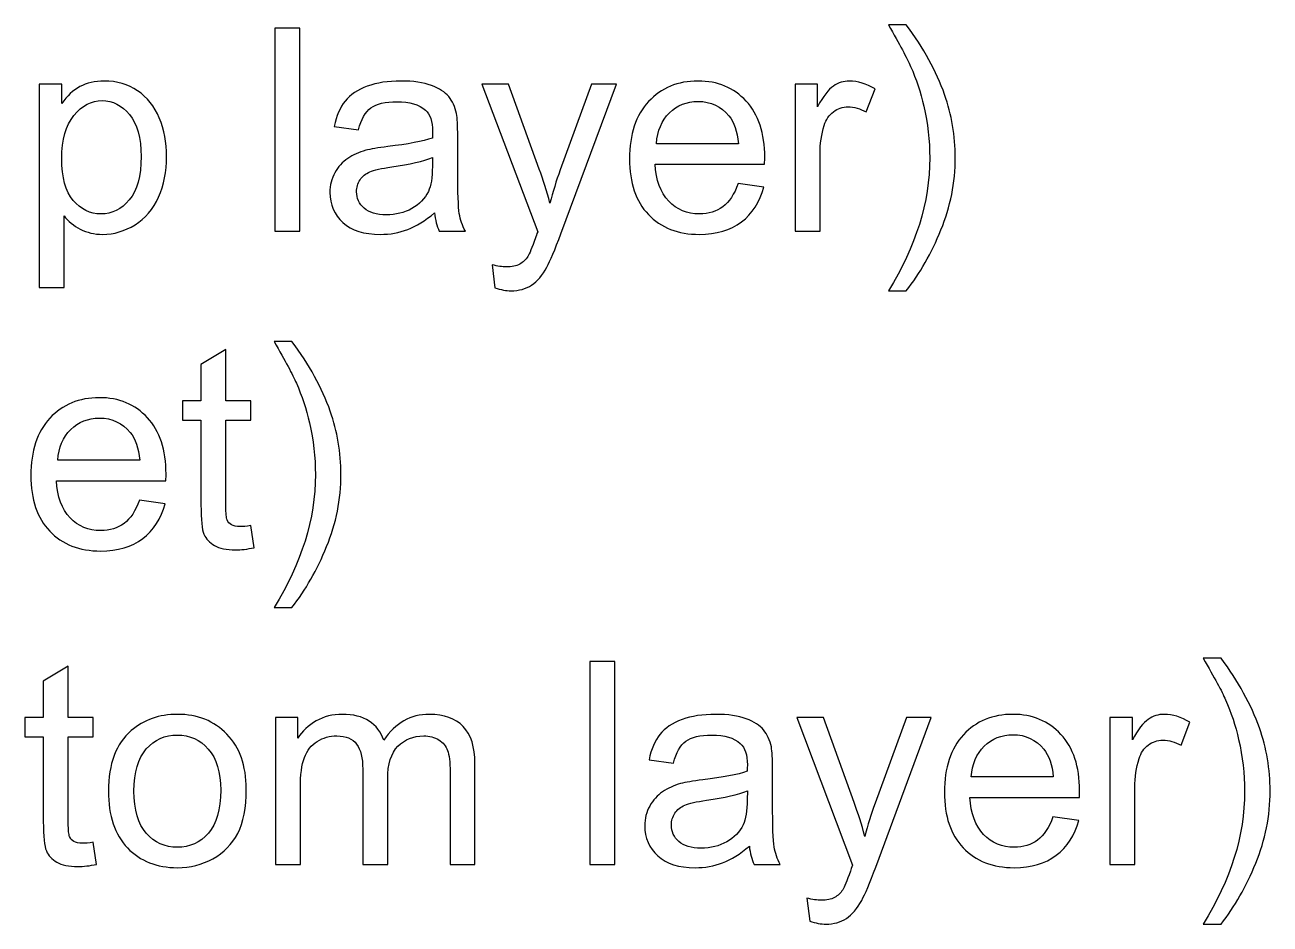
# Model space of a CAD drawing. Header units: millimetres. Extents: x -497 to 493, y -126 to 293.
# Drawn here: x -294.2 to -238.4, y -35 to 5.3 of the extents above; entities that cross this region are included whole.
import ezdxf

# ---------------------------------------------------------------- set-up
doc = ezdxf.new("R2010")
doc.units = ezdxf.units.MM
doc.header["$MEASUREMENT"] = 0
doc.layers.add('Layer 1', color=7, linetype='Continuous')

msp = doc.modelspace()

# ---------------------------------------------------------------- linework, layer by layer
at = {"layer": 'Layer 1'}
for points, knots in [([(-283.0268, -3.9504), (-283.0268, -3.9504), (-283.0268, 5.1428), (-283.0268, 5.1428), (-283.0268, 5.1428), (-283.0268, 5.1428), (-281.9092, 5.1428), (-281.9092, 5.1428), (-281.9092, 5.1428), (-281.9092, 5.1428), (-281.9092, -3.9504), (-281.9092, -3.9504), (-281.9092, -3.9504), (-281.9092, -3.9504), (-283.0268, -3.9504), (-283.0268, -3.9504)], [0, 0, 0, 0, 0.2, 0.2, 0.2, 0.2, 0.4, 0.4, 0.4, 0.4, 0.6, 0.6, 0.6, 0.6, 1, 1, 1, 1]), ([(-254.7376, -6.6174), (-254.7376, -6.6174), (-255.5377, -6.6174), (-255.5377, -6.6174), (-255.5377, -6.6174), (-254.3016, -4.6341), (-253.6835, -2.6486), (-253.6835, -0.6611), (-253.6835, -0.6611), (-253.6835, 0.1157), (-253.7724, 0.8862), (-253.9502, 1.6503), (-253.9502, 1.6503), (-254.0899, 2.2705), (-254.2867, 2.8653), (-254.5386, 3.4368), (-254.5386, 3.4368), (-254.6995, 3.8072), (-255.0339, 4.4274), (-255.5377, 5.2952), (-255.5377, 5.2952), (-255.5377, 5.2952), (-254.7376, 5.2952), (-254.7376, 5.2952), (-254.7376, 5.2952), (-253.9629, 4.258), (-253.3893, 3.2166), (-253.0167, 2.171), (-253.0167, 2.171), (-252.6992, 1.2714), (-252.5405, 0.3295), (-252.5405, -0.6547), (-252.5405, -0.6547), (-252.5405, -1.7702), (-252.7543, -2.8497), (-253.1818, -3.8911), (-253.1818, -3.8911), (-253.6073, -4.9325), (-254.1259, -5.8406), (-254.7376, -6.6174)], [0, 0, 0, 0, 0.0909091, 0.0909091, 0.0909091, 0.0909091, 0.1818182, 0.1818182, 0.1818182, 0.1818182, 0.2727273, 0.2727273, 0.2727273, 0.2727273, 0.3636364, 0.3636364, 0.3636364, 0.3636364, 0.4545455, 0.4545455, 0.4545455, 0.4545455, 0.5454545, 0.5454545, 0.5454545, 0.5454545, 0.6363636, 0.6363636, 0.6363636, 0.6363636, 0.7272727, 0.7272727, 0.7272727, 0.7272727, 0.8181818, 0.8181818, 0.8181818, 0.8181818, 1, 1, 1, 1]), ([(-293.5932, -6.4777), (-293.5932, -6.4777), (-293.5932, 2.6409), (-293.5932, 2.6409), (-293.5932, 2.6409), (-293.5932, 2.6409), (-292.5772, 2.6409), (-292.5772, 2.6409), (-292.5772, 2.6409), (-292.5772, 2.6409), (-292.5772, 1.7752), (-292.5772, 1.7752), (-292.5772, 1.7752), (-292.338, 2.1096), (-292.0671, 2.3615), (-291.7644, 2.5287), (-291.7644, 2.5287), (-291.4638, 2.6959), (-291.0976, 2.7806), (-290.668, 2.7806), (-290.668, 2.7806), (-290.1049, 2.7806), (-289.6096, 2.6367), (-289.1799, 2.3467), (-289.1799, 2.3467), (-288.7503, 2.0588), (-288.4264, 1.6503), (-288.2063, 1.1254), (-288.2063, 1.1254), (-287.9883, 0.5983), (-287.8782, 0.0226), (-287.8782, -0.6061), (-287.8782, -0.6061), (-287.8782, -1.277), (-287.9988, -1.8824), (-288.2401, -2.4222), (-288.2401, -2.4222), (-288.4814, -2.9598), (-288.8328, -3.3725), (-289.2942, -3.6604), (-289.2942, -3.6604), (-289.7536, -3.9462), (-290.2383, -4.0901), (-290.7463, -4.0901), (-290.7463, -4.0901), (-291.1188, -4.0901), (-291.4532, -4.0118), (-291.7475, -3.8551), (-291.7475, -3.8551), (-292.0438, -3.6985), (-292.2851, -3.5017), (-292.4756, -3.2625), (-292.4756, -3.2625), (-292.4756, -3.2625), (-292.4756, -6.4777), (-292.4756, -6.4777), (-292.4756, -6.4777), (-292.4756, -6.4777), (-293.5932, -6.4777), (-293.5932, -6.4777)], [0, 0, 0, 0, 0.0625, 0.0625, 0.0625, 0.0625, 0.125, 0.125, 0.125, 0.125, 0.1875, 0.1875, 0.1875, 0.1875, 0.25, 0.25, 0.25, 0.25, 0.3125, 0.3125, 0.3125, 0.3125, 0.375, 0.375, 0.375, 0.375, 0.4375, 0.4375, 0.4375, 0.4375, 0.5, 0.5, 0.5, 0.5, 0.5625, 0.5625, 0.5625, 0.5625, 0.625, 0.625, 0.625, 0.625, 0.6875, 0.6875, 0.6875, 0.6875, 0.75, 0.75, 0.75, 0.75, 0.8125, 0.8125, 0.8125, 0.8125, 0.875, 0.875, 0.875, 0.875, 1, 1, 1, 1]), ([(-275.8746, -3.1249), (-276.2895, -3.4784), (-276.6895, -3.726), (-277.0726, -3.8721), (-277.0726, -3.8721), (-277.4557, -4.0181), (-277.8664, -4.0901), (-278.3066, -4.0901), (-278.3066, -4.0901), (-279.0305, -4.0901), (-279.5872, -3.9144), (-279.9767, -3.5609), (-279.9767, -3.5609), (-280.3662, -3.2096), (-280.5609, -2.7587), (-280.5609, -2.2105), (-280.5609, -2.2105), (-280.5609, -1.8888), (-280.4868, -1.5945), (-280.3408, -1.3278), (-280.3408, -1.3278), (-280.1926, -1.0611), (-280, -0.8495), (-279.7629, -0.6886), (-279.7629, -0.6886), (-279.5237, -0.5277), (-279.257, -0.405), (-278.9586, -0.3224), (-278.9586, -0.3224), (-278.7384, -0.2653), (-278.4061, -0.2102), (-277.9637, -0.1552), (-277.9637, -0.1552), (-277.062, -0.0494), (-276.3953, 0.0797), (-275.9698, 0.2279), (-275.9698, 0.2279), (-275.9656, 0.3803), (-275.9635, 0.4777), (-275.9635, 0.5179), (-275.9635, 0.5179), (-275.9635, 0.9709), (-276.0693, 1.2905), (-276.281, 1.4767), (-276.281, 1.4767), (-276.5667, 1.7286), (-276.9922, 1.8535), (-277.5552, 1.8535), (-277.5552, 1.8535), (-278.0823, 1.8535), (-278.4717, 1.7604), (-278.7215, 1.5762), (-278.7215, 1.5762), (-278.9734, 1.3921), (-279.1575, 1.0661), (-279.2782, 0.5962), (-279.2782, 0.5962), (-279.2782, 0.5962), (-280.3704, 0.7486), (-280.3704, 0.7486), (-280.3704, 0.7486), (-280.2709, 1.2164), (-280.1079, 1.5953), (-279.8793, 1.8831), (-279.8793, 1.8831), (-279.6507, 2.171), (-279.3205, 2.3911), (-278.8887, 2.5478), (-278.8887, 2.5478), (-278.459, 2.7023), (-277.9574, 2.7806), (-277.3901, 2.7806), (-277.3901, 2.7806), (-276.8271, 2.7806), (-276.3678, 2.715), (-276.0143, 2.5816), (-276.0143, 2.5816), (-275.6629, 2.4483), (-275.4026, 2.2832), (-275.2375, 2.0821), (-275.2375, 2.0821), (-275.0724, 1.881), (-274.956, 1.627), (-274.8882, 1.3201), (-274.8882, 1.3201), (-274.8522, 1.1296), (-274.8332, 0.7867), (-274.8332, 0.2935), (-274.8332, 0.2935), (-274.8332, 0.2935), (-274.8332, -1.1881), (-274.8332, -1.1881), (-274.8332, -1.1881), (-274.8332, -2.2232), (-274.8099, -2.8772), (-274.7633, -3.1545), (-274.7633, -3.1545), (-274.7189, -3.4318), (-274.6258, -3.6964), (-274.4903, -3.9504), (-274.4903, -3.9504), (-274.4903, -3.9504), (-275.6587, -3.9504), (-275.6587, -3.9504), (-275.6587, -3.9504), (-275.7709, -3.7154), (-275.8428, -3.4403), (-275.8746, -3.1249)], [0, 0, 0, 0, 0.0357143, 0.0357143, 0.0357143, 0.0357143, 0.0714286, 0.0714286, 0.0714286, 0.0714286, 0.1071429, 0.1071429, 0.1071429, 0.1071429, 0.1428571, 0.1428571, 0.1428571, 0.1428571, 0.1785714, 0.1785714, 0.1785714, 0.1785714, 0.2142857, 0.2142857, 0.2142857, 0.2142857, 0.25, 0.25, 0.25, 0.25, 0.2857143, 0.2857143, 0.2857143, 0.2857143, 0.3214286, 0.3214286, 0.3214286, 0.3214286, 0.3571429, 0.3571429, 0.3571429, 0.3571429, 0.3928571, 0.3928571, 0.3928571, 0.3928571, 0.4285714, 0.4285714, 0.4285714, 0.4285714, 0.4642857, 0.4642857, 0.4642857, 0.4642857, 0.5, 0.5, 0.5, 0.5, 0.5357143, 0.5357143, 0.5357143, 0.5357143, 0.5714286, 0.5714286, 0.5714286, 0.5714286, 0.6071429, 0.6071429, 0.6071429, 0.6071429, 0.6428571, 0.6428571, 0.6428571, 0.6428571, 0.6785714, 0.6785714, 0.6785714, 0.6785714, 0.7142857, 0.7142857, 0.7142857, 0.7142857, 0.75, 0.75, 0.75, 0.75, 0.7857143, 0.7857143, 0.7857143, 0.7857143, 0.8214286, 0.8214286, 0.8214286, 0.8214286, 0.8571429, 0.8571429, 0.8571429, 0.8571429, 0.8928571, 0.8928571, 0.8928571, 0.8928571, 0.9285714, 0.9285714, 0.9285714, 0.9285714, 1, 1, 1, 1]), ([(-273.1674, -6.4841), (-273.1674, -6.4841), (-273.2944, -5.4511), (-273.2944, -5.4511), (-273.2944, -5.4511), (-273.0489, -5.5167), (-272.8372, -5.5506), (-272.6552, -5.5506), (-272.6552, -5.5506), (-272.4054, -5.5506), (-272.2064, -5.5083), (-272.0583, -5.4257), (-272.0583, -5.4257), (-271.908, -5.3432), (-271.7852, -5.2268), (-271.69, -5.0786), (-271.69, -5.0786), (-271.6201, -4.9664), (-271.5058, -4.6891), (-271.3492, -4.2446), (-271.3492, -4.2446), (-271.328, -4.1832), (-271.2963, -4.0922), (-271.2497, -3.9716), (-271.2497, -3.9716), (-271.2497, -3.9716), (-273.7516, 2.6409), (-273.7516, 2.6409), (-273.7516, 2.6409), (-273.7516, 2.6409), (-272.5578, 2.6409), (-272.5578, 2.6409), (-272.5578, 2.6409), (-272.5578, 2.6409), (-271.182, -1.1649), (-271.182, -1.1649), (-271.182, -1.1649), (-271.002, -1.6453), (-270.8433, -2.1533), (-270.7015, -2.6867), (-270.7015, -2.6867), (-270.5724, -2.1851), (-270.42, -1.6898), (-270.2422, -1.203), (-270.2422, -1.203), (-270.2422, -1.203), (-268.8367, 2.6409), (-268.8367, 2.6409), (-268.8367, 2.6409), (-268.8367, 2.6409), (-267.7212, 2.6409), (-267.7212, 2.6409), (-267.7212, 2.6409), (-267.7212, 2.6409), (-270.2125, -4.0647), (-270.2125, -4.0647), (-270.2125, -4.0647), (-270.4813, -4.7865), (-270.6909, -5.2818), (-270.8412, -5.5548), (-270.8412, -5.5548), (-271.0401, -5.921), (-271.2687, -6.1898), (-271.5249, -6.3613), (-271.5249, -6.3613), (-271.7831, -6.5327), (-272.09, -6.6174), (-272.4456, -6.6174), (-272.4456, -6.6174), (-272.6615, -6.6174), (-272.9028, -6.573), (-273.1674, -6.4841)], [0, 0, 0, 0, 0.0526316, 0.0526316, 0.0526316, 0.0526316, 0.1052632, 0.1052632, 0.1052632, 0.1052632, 0.1578947, 0.1578947, 0.1578947, 0.1578947, 0.2105263, 0.2105263, 0.2105263, 0.2105263, 0.2631579, 0.2631579, 0.2631579, 0.2631579, 0.3157895, 0.3157895, 0.3157895, 0.3157895, 0.3684211, 0.3684211, 0.3684211, 0.3684211, 0.4210526, 0.4210526, 0.4210526, 0.4210526, 0.4736842, 0.4736842, 0.4736842, 0.4736842, 0.5263158, 0.5263158, 0.5263158, 0.5263158, 0.5789474, 0.5789474, 0.5789474, 0.5789474, 0.6315789, 0.6315789, 0.6315789, 0.6315789, 0.6842105, 0.6842105, 0.6842105, 0.6842105, 0.7368421, 0.7368421, 0.7368421, 0.7368421, 0.7894737, 0.7894737, 0.7894737, 0.7894737, 0.8421053, 0.8421053, 0.8421053, 0.8421053, 0.8947368, 0.8947368, 0.8947368, 0.8947368, 1, 1, 1, 1]), ([(-262.2708, -1.8168), (-262.2708, -1.8168), (-261.1151, -1.9692), (-261.1151, -1.9692), (-261.1151, -1.9692), (-261.295, -2.6402), (-261.6316, -3.163), (-262.1226, -3.5334), (-262.1226, -3.5334), (-262.6137, -3.9038), (-263.2402, -4.0901), (-264.0043, -4.0901), (-264.0043, -4.0901), (-264.9653, -4.0901), (-265.7273, -3.7938), (-266.2903, -3.2011), (-266.2903, -3.2011), (-266.8534, -2.6105), (-267.1349, -1.7787), (-267.1349, -0.7098), (-267.1349, -0.7098), (-267.1349, 0.3951), (-266.8513, 1.2545), (-266.2819, 1.8641), (-266.2819, 1.8641), (-265.7125, 2.4758), (-264.9738, 2.7806), (-264.0657, 2.7806), (-264.0657, 2.7806), (-263.1873, 2.7806), (-262.4698, 2.4822), (-261.9131, 1.8831), (-261.9131, 1.8831), (-261.3564, 1.2841), (-261.077, 0.4417), (-261.077, -0.6442), (-261.077, -0.6442), (-261.077, -0.7098), (-261.0791, -0.8093), (-261.0833, -0.9405), (-261.0833, -0.9405), (-261.0833, -0.9405), (-265.9919, -0.9405), (-265.9919, -0.9405), (-265.9919, -0.9405), (-265.9496, -1.6623), (-265.7464, -2.2168), (-265.3781, -2.6), (-265.3781, -2.6), (-265.0119, -2.9831), (-264.5526, -3.1757), (-264.0043, -3.1757), (-264.0043, -3.1757), (-263.5958, -3.1757), (-263.2466, -3.0677), (-262.9587, -2.8518), (-262.9587, -2.8518), (-262.6687, -2.6359), (-262.4401, -2.2909), (-262.2708, -1.8168)], [0, 0, 0, 0, 0.0625, 0.0625, 0.0625, 0.0625, 0.125, 0.125, 0.125, 0.125, 0.1875, 0.1875, 0.1875, 0.1875, 0.25, 0.25, 0.25, 0.25, 0.3125, 0.3125, 0.3125, 0.3125, 0.375, 0.375, 0.375, 0.375, 0.4375, 0.4375, 0.4375, 0.4375, 0.5, 0.5, 0.5, 0.5, 0.5625, 0.5625, 0.5625, 0.5625, 0.625, 0.625, 0.625, 0.625, 0.6875, 0.6875, 0.6875, 0.6875, 0.75, 0.75, 0.75, 0.75, 0.8125, 0.8125, 0.8125, 0.8125, 0.875, 0.875, 0.875, 0.875, 1, 1, 1, 1]), ([(-259.716, -3.9504), (-259.716, -3.9504), (-259.716, 2.6409), (-259.716, 2.6409), (-259.716, 2.6409), (-259.716, 2.6409), (-258.7127, 2.6409), (-258.7127, 2.6409), (-258.7127, 2.6409), (-258.7127, 2.6409), (-258.7127, 1.6313), (-258.7127, 1.6313), (-258.7127, 1.6313), (-258.4566, 2.099), (-258.2195, 2.4081), (-258.0015, 2.5562), (-258.0015, 2.5562), (-257.7835, 2.7065), (-257.5443, 2.7806), (-257.2839, 2.7806), (-257.2839, 2.7806), (-256.9072, 2.7806), (-256.5241, 2.6621), (-256.1346, 2.4271), (-256.1346, 2.4271), (-256.1346, 2.4271), (-256.5325, 1.3963), (-256.5325, 1.3963), (-256.5325, 1.3963), (-256.8035, 1.5487), (-257.0744, 1.6249), (-257.3453, 1.6249), (-257.3453, 1.6249), (-257.5887, 1.6249), (-257.8068, 1.5508), (-257.9994, 1.4048), (-257.9994, 1.4048), (-258.192, 1.2587), (-258.3296, 1.0555), (-258.4121, 0.7952), (-258.4121, 0.7952), (-258.537, 0.3994), (-258.5984, -0.0346), (-258.5984, -0.5066), (-258.5984, -0.5066), (-258.5984, -0.5066), (-258.5984, -3.9504), (-258.5984, -3.9504), (-258.5984, -3.9504), (-258.5984, -3.9504), (-259.716, -3.9504), (-259.716, -3.9504)], [0, 0, 0, 0, 0.0714286, 0.0714286, 0.0714286, 0.0714286, 0.1428571, 0.1428571, 0.1428571, 0.1428571, 0.2142857, 0.2142857, 0.2142857, 0.2142857, 0.2857143, 0.2857143, 0.2857143, 0.2857143, 0.3571429, 0.3571429, 0.3571429, 0.3571429, 0.4285714, 0.4285714, 0.4285714, 0.4285714, 0.5, 0.5, 0.5, 0.5, 0.5714286, 0.5714286, 0.5714286, 0.5714286, 0.6428571, 0.6428571, 0.6428571, 0.6428571, 0.7142857, 0.7142857, 0.7142857, 0.7142857, 0.7857143, 0.7857143, 0.7857143, 0.7857143, 0.8571429, 0.8571429, 0.8571429, 0.8571429, 1, 1, 1, 1]), ([(-292.5772, -0.695), (-292.5772, -1.5395), (-292.4057, -2.1639), (-292.065, -2.5682), (-292.065, -2.5682), (-291.7221, -2.9725), (-291.3072, -3.1757), (-290.8204, -3.1757), (-290.8204, -3.1757), (-290.3251, -3.1757), (-289.9017, -2.9661), (-289.5504, -2.547), (-289.5504, -2.547), (-289.1969, -2.1279), (-289.0212, -1.4802), (-289.0212, -0.6018), (-289.0212, -0.6018), (-289.0212, 0.2364), (-289.1926, 0.8629), (-289.5377, 1.2799), (-289.5377, 1.2799), (-289.8827, 1.6969), (-290.2933, 1.9043), (-290.7717, 1.9043), (-290.7717, 1.9043), (-291.2458, 1.9043), (-291.6649, 1.6821), (-292.029, 1.2397), (-292.029, 1.2397), (-292.3952, 0.7952), (-292.5772, 0.1517), (-292.5772, -0.695)], [0, 0, 0, 0, 0.1111111, 0.1111111, 0.1111111, 0.1111111, 0.2222222, 0.2222222, 0.2222222, 0.2222222, 0.3333333, 0.3333333, 0.3333333, 0.3333333, 0.4444444, 0.4444444, 0.4444444, 0.4444444, 0.5555556, 0.5555556, 0.5555556, 0.5555556, 0.6666667, 0.6666667, 0.6666667, 0.6666667, 0.7777778, 0.7777778, 0.7777778, 0.7777778, 1, 1, 1, 1]), ([(-265.9284, -0.0261), (-265.9284, -0.0261), (-262.2581, -0.0261), (-262.2581, -0.0261), (-262.2581, -0.0261), (-262.3068, 0.5285), (-262.4486, 0.9433), (-262.6793, 1.2206), (-262.6793, 1.2206), (-263.0328, 1.6503), (-263.4942, 1.8662), (-264.0594, 1.8662), (-264.0594, 1.8662), (-264.5716, 1.8662), (-265.0013, 1.6948), (-265.3505, 1.3519), (-265.3505, 1.3519), (-265.6977, 1.009), (-265.8903, 0.5496), (-265.9284, -0.0261)], [0, 0, 0, 0, 0.1666667, 0.1666667, 0.1666667, 0.1666667, 0.3333333, 0.3333333, 0.3333333, 0.3333333, 0.5, 0.5, 0.5, 0.5, 0.6666667, 0.6666667, 0.6666667, 0.6666667, 1, 1, 1, 1]), ([(-275.9635, -0.6484), (-276.3699, -0.8135), (-276.9795, -0.9532), (-277.7923, -1.0675), (-277.7923, -1.0675), (-278.2537, -1.1331), (-278.5797, -1.2072), (-278.7702, -1.2897), (-278.7702, -1.2897), (-278.9607, -1.3723), (-279.1067, -1.4929), (-279.2105, -1.6496), (-279.2105, -1.6496), (-279.3142, -1.8083), (-279.3671, -1.984), (-279.3671, -2.1787), (-279.3671, -2.1787), (-279.3671, -2.473), (-279.2549, -2.7206), (-279.0284, -2.9175), (-279.0284, -2.9175), (-278.8019, -3.1143), (-278.4717, -3.2138), (-278.0378, -3.2138), (-278.0378, -3.2138), (-277.6081, -3.2138), (-277.225, -3.1207), (-276.8885, -2.9323), (-276.8885, -2.9323), (-276.554, -2.746), (-276.3064, -2.4899), (-276.1498, -2.166), (-276.1498, -2.166), (-276.0291, -1.9142), (-275.9698, -1.5437), (-275.9698, -1.0548), (-275.9698, -1.0548), (-275.9698, -1.0548), (-275.9635, -0.6484), (-275.9635, -0.6484)], [0, 0, 0, 0, 0.0909091, 0.0909091, 0.0909091, 0.0909091, 0.1818182, 0.1818182, 0.1818182, 0.1818182, 0.2727273, 0.2727273, 0.2727273, 0.2727273, 0.3636364, 0.3636364, 0.3636364, 0.3636364, 0.4545455, 0.4545455, 0.4545455, 0.4545455, 0.5454545, 0.5454545, 0.5454545, 0.5454545, 0.6363636, 0.6363636, 0.6363636, 0.6363636, 0.7272727, 0.7272727, 0.7272727, 0.7272727, 0.8181818, 0.8181818, 0.8181818, 0.8181818, 1, 1, 1, 1]), ([(-282.2648, -20.8054), (-282.2648, -20.8054), (-283.0649, -20.8054), (-283.0649, -20.8054), (-283.0649, -20.8054), (-281.8288, -18.8221), (-281.2107, -16.8366), (-281.2107, -14.8491), (-281.2107, -14.8491), (-281.2107, -14.0723), (-281.2996, -13.3018), (-281.4774, -12.5377), (-281.4774, -12.5377), (-281.6171, -11.9175), (-281.8139, -11.3227), (-282.0658, -10.7512), (-282.0658, -10.7512), (-282.2267, -10.3808), (-282.5611, -9.7606), (-283.0649, -8.8928), (-283.0649, -8.8928), (-283.0649, -8.8928), (-282.2648, -8.8928), (-282.2648, -8.8928), (-282.2648, -8.8928), (-281.4901, -9.93), (-280.9165, -10.9714), (-280.5439, -12.017), (-280.5439, -12.017), (-280.2264, -12.9166), (-280.0677, -13.8585), (-280.0677, -14.8427), (-280.0677, -14.8427), (-280.0677, -15.9582), (-280.2815, -17.0377), (-280.709, -18.0791), (-280.709, -18.0791), (-281.1345, -19.1205), (-281.6531, -20.0286), (-282.2648, -20.8054)], [0, 0, 0, 0, 0.0909091, 0.0909091, 0.0909091, 0.0909091, 0.1818182, 0.1818182, 0.1818182, 0.1818182, 0.2727273, 0.2727273, 0.2727273, 0.2727273, 0.3636364, 0.3636364, 0.3636364, 0.3636364, 0.4545455, 0.4545455, 0.4545455, 0.4545455, 0.5454545, 0.5454545, 0.5454545, 0.5454545, 0.6363636, 0.6363636, 0.6363636, 0.6363636, 0.7272727, 0.7272727, 0.7272727, 0.7272727, 0.8181818, 0.8181818, 0.8181818, 0.8181818, 1, 1, 1, 1]), ([(-284.1042, -17.1414), (-284.1042, -17.1414), (-283.9518, -18.1278), (-283.9518, -18.1278), (-283.9518, -18.1278), (-284.2651, -18.1934), (-284.5466, -18.2273), (-284.7921, -18.2273), (-284.7921, -18.2273), (-285.1964, -18.2273), (-285.5097, -18.1638), (-285.734, -18.0347), (-285.734, -18.0347), (-285.9563, -17.9056), (-286.1129, -17.7383), (-286.2039, -17.5288), (-286.2039, -17.5288), (-286.2949, -17.3192), (-286.3394, -16.879), (-286.3394, -16.208), (-286.3394, -16.208), (-286.3394, -16.208), (-286.3394, -12.4107), (-286.3394, -12.4107), (-286.3394, -12.4107), (-286.3394, -12.4107), (-287.1649, -12.4107), (-287.1649, -12.4107), (-287.1649, -12.4107), (-287.1649, -12.4107), (-287.1649, -11.5471), (-287.1649, -11.5471), (-287.1649, -11.5471), (-287.1649, -11.5471), (-286.3394, -11.5471), (-286.3394, -11.5471), (-286.3394, -11.5471), (-286.3394, -11.5471), (-286.3394, -9.9173), (-286.3394, -9.9173), (-286.3394, -9.9173), (-286.3394, -9.9173), (-285.2218, -9.2463), (-285.2218, -9.2463), (-285.2218, -9.2463), (-285.2218, -9.2463), (-285.2218, -11.5471), (-285.2218, -11.5471), (-285.2218, -11.5471), (-285.2218, -11.5471), (-284.1042, -11.5471), (-284.1042, -11.5471), (-284.1042, -11.5471), (-284.1042, -11.5471), (-284.1042, -12.4107), (-284.1042, -12.4107), (-284.1042, -12.4107), (-284.1042, -12.4107), (-285.2218, -12.4107), (-285.2218, -12.4107), (-285.2218, -12.4107), (-285.2218, -12.4107), (-285.2218, -16.2715), (-285.2218, -16.2715), (-285.2218, -16.2715), (-285.2218, -16.5911), (-285.2027, -16.7964), (-285.1625, -16.8874), (-285.1625, -16.8874), (-285.1244, -16.9785), (-285.0609, -17.0504), (-284.972, -17.1055), (-284.972, -17.1055), (-284.8831, -17.1584), (-284.7561, -17.1859), (-284.591, -17.1859), (-284.591, -17.1859), (-284.4683, -17.1859), (-284.3053, -17.1711), (-284.1042, -17.1414)], [0, 0, 0, 0, 0.047619, 0.047619, 0.047619, 0.047619, 0.0952381, 0.0952381, 0.0952381, 0.0952381, 0.1428571, 0.1428571, 0.1428571, 0.1428571, 0.1904762, 0.1904762, 0.1904762, 0.1904762, 0.2380952, 0.2380952, 0.2380952, 0.2380952, 0.2857143, 0.2857143, 0.2857143, 0.2857143, 0.3333333, 0.3333333, 0.3333333, 0.3333333, 0.3809524, 0.3809524, 0.3809524, 0.3809524, 0.4285714, 0.4285714, 0.4285714, 0.4285714, 0.4761905, 0.4761905, 0.4761905, 0.4761905, 0.5238095, 0.5238095, 0.5238095, 0.5238095, 0.5714286, 0.5714286, 0.5714286, 0.5714286, 0.6190476, 0.6190476, 0.6190476, 0.6190476, 0.6666667, 0.6666667, 0.6666667, 0.6666667, 0.7142857, 0.7142857, 0.7142857, 0.7142857, 0.7619048, 0.7619048, 0.7619048, 0.7619048, 0.8095238, 0.8095238, 0.8095238, 0.8095238, 0.8571429, 0.8571429, 0.8571429, 0.8571429, 0.9047619, 0.9047619, 0.9047619, 0.9047619, 1, 1, 1, 1]), ([(-289.0974, -16.0048), (-289.0974, -16.0048), (-287.9417, -16.1572), (-287.9417, -16.1572), (-287.9417, -16.1572), (-288.1216, -16.8282), (-288.4582, -17.351), (-288.9492, -17.7214), (-288.9492, -17.7214), (-289.4403, -18.0918), (-290.0668, -18.2781), (-290.8309, -18.2781), (-290.8309, -18.2781), (-291.7919, -18.2781), (-292.5539, -17.9818), (-293.1169, -17.3891), (-293.1169, -17.3891), (-293.68, -16.7985), (-293.9615, -15.9667), (-293.9615, -14.8978), (-293.9615, -14.8978), (-293.9615, -13.7929), (-293.6779, -12.9335), (-293.1085, -12.3239), (-293.1085, -12.3239), (-292.5391, -11.7122), (-291.8004, -11.4074), (-290.8923, -11.4074), (-290.8923, -11.4074), (-290.0139, -11.4074), (-289.2964, -11.7058), (-288.7397, -12.3049), (-288.7397, -12.3049), (-288.183, -12.9039), (-287.9036, -13.7463), (-287.9036, -14.8322), (-287.9036, -14.8322), (-287.9036, -14.8978), (-287.9057, -14.9973), (-287.9099, -15.1285), (-287.9099, -15.1285), (-287.9099, -15.1285), (-292.8185, -15.1285), (-292.8185, -15.1285), (-292.8185, -15.1285), (-292.7762, -15.8503), (-292.573, -16.4048), (-292.2047, -16.788), (-292.2047, -16.788), (-291.8385, -17.1711), (-291.3792, -17.3637), (-290.8309, -17.3637), (-290.8309, -17.3637), (-290.4224, -17.3637), (-290.0732, -17.2557), (-289.7853, -17.0398), (-289.7853, -17.0398), (-289.4953, -16.8239), (-289.2667, -16.4789), (-289.0974, -16.0048)], [0, 0, 0, 0, 0.0625, 0.0625, 0.0625, 0.0625, 0.125, 0.125, 0.125, 0.125, 0.1875, 0.1875, 0.1875, 0.1875, 0.25, 0.25, 0.25, 0.25, 0.3125, 0.3125, 0.3125, 0.3125, 0.375, 0.375, 0.375, 0.375, 0.4375, 0.4375, 0.4375, 0.4375, 0.5, 0.5, 0.5, 0.5, 0.5625, 0.5625, 0.5625, 0.5625, 0.625, 0.625, 0.625, 0.625, 0.6875, 0.6875, 0.6875, 0.6875, 0.75, 0.75, 0.75, 0.75, 0.8125, 0.8125, 0.8125, 0.8125, 0.875, 0.875, 0.875, 0.875, 1, 1, 1, 1]), ([(-292.755, -14.2141), (-292.755, -14.2141), (-289.0847, -14.2141), (-289.0847, -14.2141), (-289.0847, -14.2141), (-289.1334, -13.6595), (-289.2752, -13.2447), (-289.5059, -12.9674), (-289.5059, -12.9674), (-289.8594, -12.5377), (-290.3208, -12.3218), (-290.886, -12.3218), (-290.886, -12.3218), (-291.3982, -12.3218), (-291.8279, -12.4932), (-292.1771, -12.8361), (-292.1771, -12.8361), (-292.5243, -13.179), (-292.7169, -13.6384), (-292.755, -14.2141)], [0, 0, 0, 0, 0.1666667, 0.1666667, 0.1666667, 0.1666667, 0.3333333, 0.3333333, 0.3333333, 0.3333333, 0.5, 0.5, 0.5, 0.5, 0.6666667, 0.6666667, 0.6666667, 0.6666667, 1, 1, 1, 1]), ([(-268.9192, -32.3264), (-268.9192, -32.3264), (-268.9192, -23.2332), (-268.9192, -23.2332), (-268.9192, -23.2332), (-268.9192, -23.2332), (-267.8016, -23.2332), (-267.8016, -23.2332), (-267.8016, -23.2332), (-267.8016, -23.2332), (-267.8016, -32.3264), (-267.8016, -32.3264), (-267.8016, -32.3264), (-267.8016, -32.3264), (-268.9192, -32.3264), (-268.9192, -32.3264)], [0, 0, 0, 0, 0.2, 0.2, 0.2, 0.2, 0.4, 0.4, 0.4, 0.4, 0.6, 0.6, 0.6, 0.6, 1, 1, 1, 1]), ([(-240.63, -34.9934), (-240.63, -34.9934), (-241.4301, -34.9934), (-241.4301, -34.9934), (-241.4301, -34.9934), (-240.194, -33.0101), (-239.5759, -31.0246), (-239.5759, -29.0371), (-239.5759, -29.0371), (-239.5759, -28.2603), (-239.6648, -27.4898), (-239.8426, -26.7257), (-239.8426, -26.7257), (-239.9823, -26.1055), (-240.1791, -25.5107), (-240.431, -24.9392), (-240.431, -24.9392), (-240.5919, -24.5688), (-240.9263, -23.9486), (-241.4301, -23.0808), (-241.4301, -23.0808), (-241.4301, -23.0808), (-240.63, -23.0808), (-240.63, -23.0808), (-240.63, -23.0808), (-239.8553, -24.118), (-239.2817, -25.1594), (-238.9091, -26.205), (-238.9091, -26.205), (-238.5916, -27.1046), (-238.4329, -28.0465), (-238.4329, -29.0307), (-238.4329, -29.0307), (-238.4329, -30.1462), (-238.6467, -31.2257), (-239.0742, -32.2671), (-239.0742, -32.2671), (-239.4997, -33.3085), (-240.0183, -34.2166), (-240.63, -34.9934)], [0, 0, 0, 0, 0.0909091, 0.0909091, 0.0909091, 0.0909091, 0.1818182, 0.1818182, 0.1818182, 0.1818182, 0.2727273, 0.2727273, 0.2727273, 0.2727273, 0.3636364, 0.3636364, 0.3636364, 0.3636364, 0.4545455, 0.4545455, 0.4545455, 0.4545455, 0.5454545, 0.5454545, 0.5454545, 0.5454545, 0.6363636, 0.6363636, 0.6363636, 0.6363636, 0.7272727, 0.7272727, 0.7272727, 0.7272727, 0.8181818, 0.8181818, 0.8181818, 0.8181818, 1, 1, 1, 1]), ([(-291.1675, -31.3294), (-291.1675, -31.3294), (-291.0151, -32.3158), (-291.0151, -32.3158), (-291.0151, -32.3158), (-291.3284, -32.3814), (-291.6099, -32.4153), (-291.8554, -32.4153), (-291.8554, -32.4153), (-292.2597, -32.4153), (-292.573, -32.3518), (-292.7973, -32.2227), (-292.7973, -32.2227), (-293.0196, -32.0936), (-293.1762, -31.9263), (-293.2672, -31.7168), (-293.2672, -31.7168), (-293.3582, -31.5072), (-293.4027, -31.067), (-293.4027, -30.396), (-293.4027, -30.396), (-293.4027, -30.396), (-293.4027, -26.5987), (-293.4027, -26.5987), (-293.4027, -26.5987), (-293.4027, -26.5987), (-294.2282, -26.5987), (-294.2282, -26.5987), (-294.2282, -26.5987), (-294.2282, -26.5987), (-294.2282, -25.7351), (-294.2282, -25.7351), (-294.2282, -25.7351), (-294.2282, -25.7351), (-293.4027, -25.7351), (-293.4027, -25.7351), (-293.4027, -25.7351), (-293.4027, -25.7351), (-293.4027, -24.1053), (-293.4027, -24.1053), (-293.4027, -24.1053), (-293.4027, -24.1053), (-292.2851, -23.4343), (-292.2851, -23.4343), (-292.2851, -23.4343), (-292.2851, -23.4343), (-292.2851, -25.7351), (-292.2851, -25.7351), (-292.2851, -25.7351), (-292.2851, -25.7351), (-291.1675, -25.7351), (-291.1675, -25.7351), (-291.1675, -25.7351), (-291.1675, -25.7351), (-291.1675, -26.5987), (-291.1675, -26.5987), (-291.1675, -26.5987), (-291.1675, -26.5987), (-292.2851, -26.5987), (-292.2851, -26.5987), (-292.2851, -26.5987), (-292.2851, -26.5987), (-292.2851, -30.4595), (-292.2851, -30.4595), (-292.2851, -30.4595), (-292.2851, -30.7791), (-292.266, -30.9844), (-292.2258, -31.0754), (-292.2258, -31.0754), (-292.1877, -31.1665), (-292.1242, -31.2384), (-292.0353, -31.2935), (-292.0353, -31.2935), (-291.9464, -31.3464), (-291.8194, -31.3739), (-291.6543, -31.3739), (-291.6543, -31.3739), (-291.5316, -31.3739), (-291.3686, -31.3591), (-291.1675, -31.3294)], [0, 0, 0, 0, 0.047619, 0.047619, 0.047619, 0.047619, 0.0952381, 0.0952381, 0.0952381, 0.0952381, 0.1428571, 0.1428571, 0.1428571, 0.1428571, 0.1904762, 0.1904762, 0.1904762, 0.1904762, 0.2380952, 0.2380952, 0.2380952, 0.2380952, 0.2857143, 0.2857143, 0.2857143, 0.2857143, 0.3333333, 0.3333333, 0.3333333, 0.3333333, 0.3809524, 0.3809524, 0.3809524, 0.3809524, 0.4285714, 0.4285714, 0.4285714, 0.4285714, 0.4761905, 0.4761905, 0.4761905, 0.4761905, 0.5238095, 0.5238095, 0.5238095, 0.5238095, 0.5714286, 0.5714286, 0.5714286, 0.5714286, 0.6190476, 0.6190476, 0.6190476, 0.6190476, 0.6666667, 0.6666667, 0.6666667, 0.6666667, 0.7142857, 0.7142857, 0.7142857, 0.7142857, 0.7619048, 0.7619048, 0.7619048, 0.7619048, 0.8095238, 0.8095238, 0.8095238, 0.8095238, 0.8571429, 0.8571429, 0.8571429, 0.8571429, 0.9047619, 0.9047619, 0.9047619, 0.9047619, 1, 1, 1, 1]), ([(-290.4838, -29.0307), (-290.4838, -27.8137), (-290.1451, -26.912), (-289.4657, -26.3256), (-289.4657, -26.3256), (-288.9005, -25.8388), (-288.2084, -25.5954), (-287.3935, -25.5954), (-287.3935, -25.5954), (-286.4896, -25.5954), (-285.7488, -25.8917), (-285.1731, -26.4844), (-285.1731, -26.4844), (-284.5995, -27.0749), (-284.3116, -27.8941), (-284.3116, -28.9376), (-284.3116, -28.9376), (-284.3116, -29.7843), (-284.4386, -30.4489), (-284.6926, -30.9336), (-284.6926, -30.9336), (-284.9466, -31.4183), (-285.317, -31.7951), (-285.8038, -32.0639), (-285.8038, -32.0639), (-286.2886, -32.3328), (-286.8198, -32.4661), (-287.3935, -32.4661), (-287.3935, -32.4661), (-288.3163, -32.4661), (-289.0614, -32.1719), (-289.6308, -31.5813), (-289.6308, -31.5813), (-290.2002, -30.9908), (-290.4838, -30.1399), (-290.4838, -29.0307)], [0, 0, 0, 0, 0.1, 0.1, 0.1, 0.1, 0.2, 0.2, 0.2, 0.2, 0.3, 0.3, 0.3, 0.3, 0.4, 0.4, 0.4, 0.4, 0.5, 0.5, 0.5, 0.5, 0.6, 0.6, 0.6, 0.6, 0.7, 0.7, 0.7, 0.7, 0.8, 0.8, 0.8, 0.8, 1, 1, 1, 1]), ([(-283.0014, -32.3264), (-283.0014, -32.3264), (-283.0014, -25.7351), (-283.0014, -25.7351), (-283.0014, -25.7351), (-283.0014, -25.7351), (-281.9981, -25.7351), (-281.9981, -25.7351), (-281.9981, -25.7351), (-281.9981, -25.7351), (-281.9981, -26.6664), (-281.9981, -26.6664), (-281.9981, -26.6664), (-281.7928, -26.3447), (-281.5176, -26.0843), (-281.1747, -25.8896), (-281.1747, -25.8896), (-280.8318, -25.6928), (-280.4423, -25.5954), (-280.0042, -25.5954), (-280.0042, -25.5954), (-279.5174, -25.5954), (-279.1173, -25.697), (-278.8062, -25.8981), (-278.8062, -25.8981), (-278.495, -26.1013), (-278.2749, -26.3828), (-278.1479, -26.7469), (-278.1479, -26.7469), (-277.6229, -25.9785), (-276.9435, -25.5954), (-276.1053, -25.5954), (-276.1053, -25.5954), (-275.4491, -25.5954), (-274.9432, -25.7753), (-274.5919, -26.1373), (-274.5919, -26.1373), (-274.2384, -26.4992), (-274.0606, -27.0559), (-274.0606, -27.8073), (-274.0606, -27.8073), (-274.0606, -27.8073), (-274.0606, -32.3264), (-274.0606, -32.3264), (-274.0606, -32.3264), (-274.0606, -32.3264), (-275.1782, -32.3264), (-275.1782, -32.3264), (-275.1782, -32.3264), (-275.1782, -32.3264), (-275.1782, -28.1777), (-275.1782, -28.1777), (-275.1782, -28.1777), (-275.1782, -27.7332), (-275.2163, -27.4115), (-275.2883, -27.2146), (-275.2883, -27.2146), (-275.3602, -27.0178), (-275.4915, -26.8612), (-275.6841, -26.7405), (-275.6841, -26.7405), (-275.8746, -26.6199), (-276.0989, -26.5606), (-276.3551, -26.5606), (-276.3551, -26.5606), (-276.8207, -26.5606), (-277.206, -26.7151), (-277.5129, -27.022), (-277.5129, -27.022), (-277.8198, -27.3311), (-277.9722, -27.8242), (-277.9722, -28.5016), (-277.9722, -28.5016), (-277.9722, -28.5016), (-277.9722, -32.3264), (-277.9722, -32.3264), (-277.9722, -32.3264), (-277.9722, -32.3264), (-279.0898, -32.3264), (-279.0898, -32.3264), (-279.0898, -32.3264), (-279.0898, -32.3264), (-279.0898, -28.0486), (-279.0898, -28.0486), (-279.0898, -28.0486), (-279.0898, -27.5533), (-279.1808, -27.1808), (-279.3628, -26.9331), (-279.3628, -26.9331), (-279.5449, -26.6855), (-279.8433, -26.5606), (-280.2561, -26.5606), (-280.2561, -26.5606), (-280.5693, -26.5606), (-280.8593, -26.6431), (-281.126, -26.8082), (-281.126, -26.8082), (-281.3927, -26.9733), (-281.5853, -27.2146), (-281.706, -27.5343), (-281.706, -27.5343), (-281.8245, -27.8518), (-281.8838, -28.3111), (-281.8838, -28.9101), (-281.8838, -28.9101), (-281.8838, -28.9101), (-281.8838, -32.3264), (-281.8838, -32.3264), (-281.8838, -32.3264), (-281.8838, -32.3264), (-283.0014, -32.3264), (-283.0014, -32.3264)], [0, 0, 0, 0, 0.0344828, 0.0344828, 0.0344828, 0.0344828, 0.0689655, 0.0689655, 0.0689655, 0.0689655, 0.1034483, 0.1034483, 0.1034483, 0.1034483, 0.137931, 0.137931, 0.137931, 0.137931, 0.1724138, 0.1724138, 0.1724138, 0.1724138, 0.2068966, 0.2068966, 0.2068966, 0.2068966, 0.2413793, 0.2413793, 0.2413793, 0.2413793, 0.2758621, 0.2758621, 0.2758621, 0.2758621, 0.3103448, 0.3103448, 0.3103448, 0.3103448, 0.3448276, 0.3448276, 0.3448276, 0.3448276, 0.3793103, 0.3793103, 0.3793103, 0.3793103, 0.4137931, 0.4137931, 0.4137931, 0.4137931, 0.4482759, 0.4482759, 0.4482759, 0.4482759, 0.4827586, 0.4827586, 0.4827586, 0.4827586, 0.5172414, 0.5172414, 0.5172414, 0.5172414, 0.5517241, 0.5517241, 0.5517241, 0.5517241, 0.5862069, 0.5862069, 0.5862069, 0.5862069, 0.6206897, 0.6206897, 0.6206897, 0.6206897, 0.6551724, 0.6551724, 0.6551724, 0.6551724, 0.6896552, 0.6896552, 0.6896552, 0.6896552, 0.7241379, 0.7241379, 0.7241379, 0.7241379, 0.7586207, 0.7586207, 0.7586207, 0.7586207, 0.7931034, 0.7931034, 0.7931034, 0.7931034, 0.8275862, 0.8275862, 0.8275862, 0.8275862, 0.862069, 0.862069, 0.862069, 0.862069, 0.8965517, 0.8965517, 0.8965517, 0.8965517, 0.9310345, 0.9310345, 0.9310345, 0.9310345, 1, 1, 1, 1]), ([(-261.767, -31.5009), (-262.1819, -31.8544), (-262.5819, -32.102), (-262.965, -32.2481), (-262.965, -32.2481), (-263.3481, -32.3941), (-263.7588, -32.4661), (-264.199, -32.4661), (-264.199, -32.4661), (-264.9229, -32.4661), (-265.4796, -32.2904), (-265.8691, -31.9369), (-265.8691, -31.9369), (-266.2586, -31.5856), (-266.4533, -31.1347), (-266.4533, -30.5865), (-266.4533, -30.5865), (-266.4533, -30.2648), (-266.3792, -29.9705), (-266.2332, -29.7038), (-266.2332, -29.7038), (-266.085, -29.4371), (-265.8924, -29.2255), (-265.6553, -29.0646), (-265.6553, -29.0646), (-265.4161, -28.9037), (-265.1494, -28.781), (-264.851, -28.6984), (-264.851, -28.6984), (-264.6308, -28.6413), (-264.2985, -28.5862), (-263.8561, -28.5312), (-263.8561, -28.5312), (-262.9544, -28.4254), (-262.2877, -28.2963), (-261.8622, -28.1481), (-261.8622, -28.1481), (-261.858, -27.9957), (-261.8559, -27.8983), (-261.8559, -27.8581), (-261.8559, -27.8581), (-261.8559, -27.4051), (-261.9617, -27.0855), (-262.1734, -26.8993), (-262.1734, -26.8993), (-262.4591, -26.6474), (-262.8846, -26.5225), (-263.4476, -26.5225), (-263.4476, -26.5225), (-263.9747, -26.5225), (-264.3641, -26.6156), (-264.6139, -26.7998), (-264.6139, -26.7998), (-264.8658, -26.9839), (-265.0499, -27.3099), (-265.1706, -27.7798), (-265.1706, -27.7798), (-265.1706, -27.7798), (-266.2628, -27.6274), (-266.2628, -27.6274), (-266.2628, -27.6274), (-266.1633, -27.1596), (-266.0003, -26.7807), (-265.7717, -26.4929), (-265.7717, -26.4929), (-265.5431, -26.205), (-265.2129, -25.9849), (-264.7811, -25.8282), (-264.7811, -25.8282), (-264.3514, -25.6737), (-263.8498, -25.5954), (-263.2825, -25.5954), (-263.2825, -25.5954), (-262.7195, -25.5954), (-262.2602, -25.661), (-261.9067, -25.7944), (-261.9067, -25.7944), (-261.5553, -25.9277), (-261.295, -26.0928), (-261.1299, -26.2939), (-261.1299, -26.2939), (-260.9648, -26.495), (-260.8484, -26.749), (-260.7806, -27.0559), (-260.7806, -27.0559), (-260.7446, -27.2464), (-260.7256, -27.5893), (-260.7256, -28.0825), (-260.7256, -28.0825), (-260.7256, -28.0825), (-260.7256, -29.5641), (-260.7256, -29.5641), (-260.7256, -29.5641), (-260.7256, -30.5992), (-260.7023, -31.2532), (-260.6557, -31.5305), (-260.6557, -31.5305), (-260.6113, -31.8078), (-260.5182, -32.0724), (-260.3827, -32.3264), (-260.3827, -32.3264), (-260.3827, -32.3264), (-261.5511, -32.3264), (-261.5511, -32.3264), (-261.5511, -32.3264), (-261.6633, -32.0914), (-261.7352, -31.8163), (-261.767, -31.5009)], [0, 0, 0, 0, 0.0357143, 0.0357143, 0.0357143, 0.0357143, 0.0714286, 0.0714286, 0.0714286, 0.0714286, 0.1071429, 0.1071429, 0.1071429, 0.1071429, 0.1428571, 0.1428571, 0.1428571, 0.1428571, 0.1785714, 0.1785714, 0.1785714, 0.1785714, 0.2142857, 0.2142857, 0.2142857, 0.2142857, 0.25, 0.25, 0.25, 0.25, 0.2857143, 0.2857143, 0.2857143, 0.2857143, 0.3214286, 0.3214286, 0.3214286, 0.3214286, 0.3571429, 0.3571429, 0.3571429, 0.3571429, 0.3928571, 0.3928571, 0.3928571, 0.3928571, 0.4285714, 0.4285714, 0.4285714, 0.4285714, 0.4642857, 0.4642857, 0.4642857, 0.4642857, 0.5, 0.5, 0.5, 0.5, 0.5357143, 0.5357143, 0.5357143, 0.5357143, 0.5714286, 0.5714286, 0.5714286, 0.5714286, 0.6071429, 0.6071429, 0.6071429, 0.6071429, 0.6428571, 0.6428571, 0.6428571, 0.6428571, 0.6785714, 0.6785714, 0.6785714, 0.6785714, 0.7142857, 0.7142857, 0.7142857, 0.7142857, 0.75, 0.75, 0.75, 0.75, 0.7857143, 0.7857143, 0.7857143, 0.7857143, 0.8214286, 0.8214286, 0.8214286, 0.8214286, 0.8571429, 0.8571429, 0.8571429, 0.8571429, 0.8928571, 0.8928571, 0.8928571, 0.8928571, 0.9285714, 0.9285714, 0.9285714, 0.9285714, 1, 1, 1, 1]), ([(-248.1632, -30.1928), (-248.1632, -30.1928), (-247.0075, -30.3452), (-247.0075, -30.3452), (-247.0075, -30.3452), (-247.1874, -31.0162), (-247.524, -31.539), (-248.015, -31.9094), (-248.015, -31.9094), (-248.5061, -32.2798), (-249.1326, -32.4661), (-249.8967, -32.4661), (-249.8967, -32.4661), (-250.8577, -32.4661), (-251.6197, -32.1698), (-252.1827, -31.5771), (-252.1827, -31.5771), (-252.7458, -30.9865), (-253.0273, -30.1547), (-253.0273, -29.0858), (-253.0273, -29.0858), (-253.0273, -27.9809), (-252.7437, -27.1215), (-252.1743, -26.5119), (-252.1743, -26.5119), (-251.6049, -25.9002), (-250.8662, -25.5954), (-249.9581, -25.5954), (-249.9581, -25.5954), (-249.0797, -25.5954), (-248.3622, -25.8938), (-247.8055, -26.4929), (-247.8055, -26.4929), (-247.2488, -27.0919), (-246.9694, -27.9343), (-246.9694, -29.0202), (-246.9694, -29.0202), (-246.9694, -29.0858), (-246.9715, -29.1853), (-246.9757, -29.3165), (-246.9757, -29.3165), (-246.9757, -29.3165), (-251.8843, -29.3165), (-251.8843, -29.3165), (-251.8843, -29.3165), (-251.842, -30.0383), (-251.6388, -30.5928), (-251.2705, -30.976), (-251.2705, -30.976), (-250.9043, -31.3591), (-250.445, -31.5517), (-249.8967, -31.5517), (-249.8967, -31.5517), (-249.4882, -31.5517), (-249.139, -31.4437), (-248.8511, -31.2278), (-248.8511, -31.2278), (-248.5611, -31.0119), (-248.3325, -30.6669), (-248.1632, -30.1928)], [0, 0, 0, 0, 0.0625, 0.0625, 0.0625, 0.0625, 0.125, 0.125, 0.125, 0.125, 0.1875, 0.1875, 0.1875, 0.1875, 0.25, 0.25, 0.25, 0.25, 0.3125, 0.3125, 0.3125, 0.3125, 0.375, 0.375, 0.375, 0.375, 0.4375, 0.4375, 0.4375, 0.4375, 0.5, 0.5, 0.5, 0.5, 0.5625, 0.5625, 0.5625, 0.5625, 0.625, 0.625, 0.625, 0.625, 0.6875, 0.6875, 0.6875, 0.6875, 0.75, 0.75, 0.75, 0.75, 0.8125, 0.8125, 0.8125, 0.8125, 0.875, 0.875, 0.875, 0.875, 1, 1, 1, 1]), ([(-245.6084, -32.3264), (-245.6084, -32.3264), (-245.6084, -25.7351), (-245.6084, -25.7351), (-245.6084, -25.7351), (-245.6084, -25.7351), (-244.6051, -25.7351), (-244.6051, -25.7351), (-244.6051, -25.7351), (-244.6051, -25.7351), (-244.6051, -26.7447), (-244.6051, -26.7447), (-244.6051, -26.7447), (-244.349, -26.277), (-244.1119, -25.9679), (-243.8939, -25.8198), (-243.8939, -25.8198), (-243.6759, -25.6695), (-243.4367, -25.5954), (-243.1763, -25.5954), (-243.1763, -25.5954), (-242.7996, -25.5954), (-242.4165, -25.7139), (-242.027, -25.9489), (-242.027, -25.9489), (-242.027, -25.9489), (-242.4249, -26.9797), (-242.4249, -26.9797), (-242.4249, -26.9797), (-242.6959, -26.8273), (-242.9668, -26.7511), (-243.2377, -26.7511), (-243.2377, -26.7511), (-243.4811, -26.7511), (-243.6992, -26.8252), (-243.8918, -26.9712), (-243.8918, -26.9712), (-244.0844, -27.1173), (-244.222, -27.3205), (-244.3045, -27.5808), (-244.3045, -27.5808), (-244.4294, -27.9766), (-244.4908, -28.4106), (-244.4908, -28.8826), (-244.4908, -28.8826), (-244.4908, -28.8826), (-244.4908, -32.3264), (-244.4908, -32.3264), (-244.4908, -32.3264), (-244.4908, -32.3264), (-245.6084, -32.3264), (-245.6084, -32.3264)], [0, 0, 0, 0, 0.0714286, 0.0714286, 0.0714286, 0.0714286, 0.1428571, 0.1428571, 0.1428571, 0.1428571, 0.2142857, 0.2142857, 0.2142857, 0.2142857, 0.2857143, 0.2857143, 0.2857143, 0.2857143, 0.3571429, 0.3571429, 0.3571429, 0.3571429, 0.4285714, 0.4285714, 0.4285714, 0.4285714, 0.5, 0.5, 0.5, 0.5, 0.5714286, 0.5714286, 0.5714286, 0.5714286, 0.6428571, 0.6428571, 0.6428571, 0.6428571, 0.7142857, 0.7142857, 0.7142857, 0.7142857, 0.7857143, 0.7857143, 0.7857143, 0.7857143, 0.8571429, 0.8571429, 0.8571429, 0.8571429, 1, 1, 1, 1]), ([(-259.0598, -34.8601), (-259.0598, -34.8601), (-259.1868, -33.8271), (-259.1868, -33.8271), (-259.1868, -33.8271), (-258.9413, -33.8927), (-258.7296, -33.9266), (-258.5476, -33.9266), (-258.5476, -33.9266), (-258.2978, -33.9266), (-258.0988, -33.8843), (-257.9507, -33.8017), (-257.9507, -33.8017), (-257.8004, -33.7192), (-257.6776, -33.6028), (-257.5824, -33.4546), (-257.5824, -33.4546), (-257.5125, -33.3424), (-257.3982, -33.0651), (-257.2416, -32.6206), (-257.2416, -32.6206), (-257.2204, -32.5592), (-257.1887, -32.4682), (-257.1421, -32.3476), (-257.1421, -32.3476), (-257.1421, -32.3476), (-259.644, -25.7351), (-259.644, -25.7351), (-259.644, -25.7351), (-259.644, -25.7351), (-258.4502, -25.7351), (-258.4502, -25.7351), (-258.4502, -25.7351), (-258.4502, -25.7351), (-257.0744, -29.5409), (-257.0744, -29.5409), (-257.0744, -29.5409), (-256.8944, -30.0213), (-256.7357, -30.5293), (-256.5939, -31.0627), (-256.5939, -31.0627), (-256.4648, -30.5611), (-256.3124, -30.0658), (-256.1346, -29.579), (-256.1346, -29.579), (-256.1346, -29.579), (-254.7291, -25.7351), (-254.7291, -25.7351), (-254.7291, -25.7351), (-254.7291, -25.7351), (-253.6136, -25.7351), (-253.6136, -25.7351), (-253.6136, -25.7351), (-253.6136, -25.7351), (-256.1049, -32.4407), (-256.1049, -32.4407), (-256.1049, -32.4407), (-256.3737, -33.1625), (-256.5833, -33.6578), (-256.7336, -33.9308), (-256.7336, -33.9308), (-256.9325, -34.297), (-257.1611, -34.5658), (-257.4173, -34.7373), (-257.4173, -34.7373), (-257.6755, -34.9087), (-257.9824, -34.9934), (-258.338, -34.9934), (-258.338, -34.9934), (-258.5539, -34.9934), (-258.7952, -34.949), (-259.0598, -34.8601)], [0, 0, 0, 0, 0.0526316, 0.0526316, 0.0526316, 0.0526316, 0.1052632, 0.1052632, 0.1052632, 0.1052632, 0.1578947, 0.1578947, 0.1578947, 0.1578947, 0.2105263, 0.2105263, 0.2105263, 0.2105263, 0.2631579, 0.2631579, 0.2631579, 0.2631579, 0.3157895, 0.3157895, 0.3157895, 0.3157895, 0.3684211, 0.3684211, 0.3684211, 0.3684211, 0.4210526, 0.4210526, 0.4210526, 0.4210526, 0.4736842, 0.4736842, 0.4736842, 0.4736842, 0.5263158, 0.5263158, 0.5263158, 0.5263158, 0.5789474, 0.5789474, 0.5789474, 0.5789474, 0.6315789, 0.6315789, 0.6315789, 0.6315789, 0.6842105, 0.6842105, 0.6842105, 0.6842105, 0.7368421, 0.7368421, 0.7368421, 0.7368421, 0.7894737, 0.7894737, 0.7894737, 0.7894737, 0.8421053, 0.8421053, 0.8421053, 0.8421053, 0.8947368, 0.8947368, 0.8947368, 0.8947368, 1, 1, 1, 1]), ([(-289.3408, -29.0329), (-289.3408, -29.8753), (-289.1566, -30.5061), (-288.7883, -30.923), (-288.7883, -30.923), (-288.4179, -31.3421), (-287.9544, -31.5517), (-287.3935, -31.5517), (-287.3935, -31.5517), (-286.8389, -31.5517), (-286.3775, -31.3421), (-286.007, -30.9209), (-286.007, -30.9209), (-285.6387, -30.4997), (-285.4546, -29.8584), (-285.4546, -28.9969), (-285.4546, -28.9969), (-285.4546, -28.1841), (-285.6409, -27.5681), (-286.0113, -27.1511), (-286.0113, -27.1511), (-286.3817, -26.732), (-286.8431, -26.5225), (-287.3935, -26.5225), (-287.3935, -26.5225), (-287.9544, -26.5225), (-288.4179, -26.7299), (-288.7883, -27.1469), (-288.7883, -27.1469), (-289.1566, -27.5639), (-289.3408, -28.1925), (-289.3408, -29.0329)], [0, 0, 0, 0, 0.1111111, 0.1111111, 0.1111111, 0.1111111, 0.2222222, 0.2222222, 0.2222222, 0.2222222, 0.3333333, 0.3333333, 0.3333333, 0.3333333, 0.4444444, 0.4444444, 0.4444444, 0.4444444, 0.5555556, 0.5555556, 0.5555556, 0.5555556, 0.6666667, 0.6666667, 0.6666667, 0.6666667, 0.7777778, 0.7777778, 0.7777778, 0.7777778, 1, 1, 1, 1]), ([(-251.8208, -28.4021), (-251.8208, -28.4021), (-248.1505, -28.4021), (-248.1505, -28.4021), (-248.1505, -28.4021), (-248.1992, -27.8475), (-248.341, -27.4327), (-248.5717, -27.1554), (-248.5717, -27.1554), (-248.9252, -26.7257), (-249.3866, -26.5098), (-249.9518, -26.5098), (-249.9518, -26.5098), (-250.464, -26.5098), (-250.8937, -26.6812), (-251.2429, -27.0241), (-251.2429, -27.0241), (-251.5901, -27.367), (-251.7827, -27.8264), (-251.8208, -28.4021)], [0, 0, 0, 0, 0.1666667, 0.1666667, 0.1666667, 0.1666667, 0.3333333, 0.3333333, 0.3333333, 0.3333333, 0.5, 0.5, 0.5, 0.5, 0.6666667, 0.6666667, 0.6666667, 0.6666667, 1, 1, 1, 1]), ([(-261.8559, -29.0244), (-262.2623, -29.1895), (-262.8719, -29.3292), (-263.6847, -29.4435), (-263.6847, -29.4435), (-264.1461, -29.5091), (-264.4721, -29.5832), (-264.6626, -29.6657), (-264.6626, -29.6657), (-264.8531, -29.7483), (-264.9991, -29.8689), (-265.1029, -30.0256), (-265.1029, -30.0256), (-265.2066, -30.1843), (-265.2595, -30.36), (-265.2595, -30.5547), (-265.2595, -30.5547), (-265.2595, -30.849), (-265.1473, -31.0966), (-264.9208, -31.2935), (-264.9208, -31.2935), (-264.6943, -31.4903), (-264.3641, -31.5898), (-263.9302, -31.5898), (-263.9302, -31.5898), (-263.5005, -31.5898), (-263.1174, -31.4967), (-262.7809, -31.3083), (-262.7809, -31.3083), (-262.4464, -31.122), (-262.1988, -30.8659), (-262.0422, -30.542), (-262.0422, -30.542), (-261.9215, -30.2902), (-261.8622, -29.9197), (-261.8622, -29.4308), (-261.8622, -29.4308), (-261.8622, -29.4308), (-261.8559, -29.0244), (-261.8559, -29.0244)], [0, 0, 0, 0, 0.0909091, 0.0909091, 0.0909091, 0.0909091, 0.1818182, 0.1818182, 0.1818182, 0.1818182, 0.2727273, 0.2727273, 0.2727273, 0.2727273, 0.3636364, 0.3636364, 0.3636364, 0.3636364, 0.4545455, 0.4545455, 0.4545455, 0.4545455, 0.5454545, 0.5454545, 0.5454545, 0.5454545, 0.6363636, 0.6363636, 0.6363636, 0.6363636, 0.7272727, 0.7272727, 0.7272727, 0.7272727, 0.8181818, 0.8181818, 0.8181818, 0.8181818, 1, 1, 1, 1])]:
    msp.add_open_spline(points, degree=3, knots=knots, dxfattribs=at)

doc.saveas('drawing.dxf')
